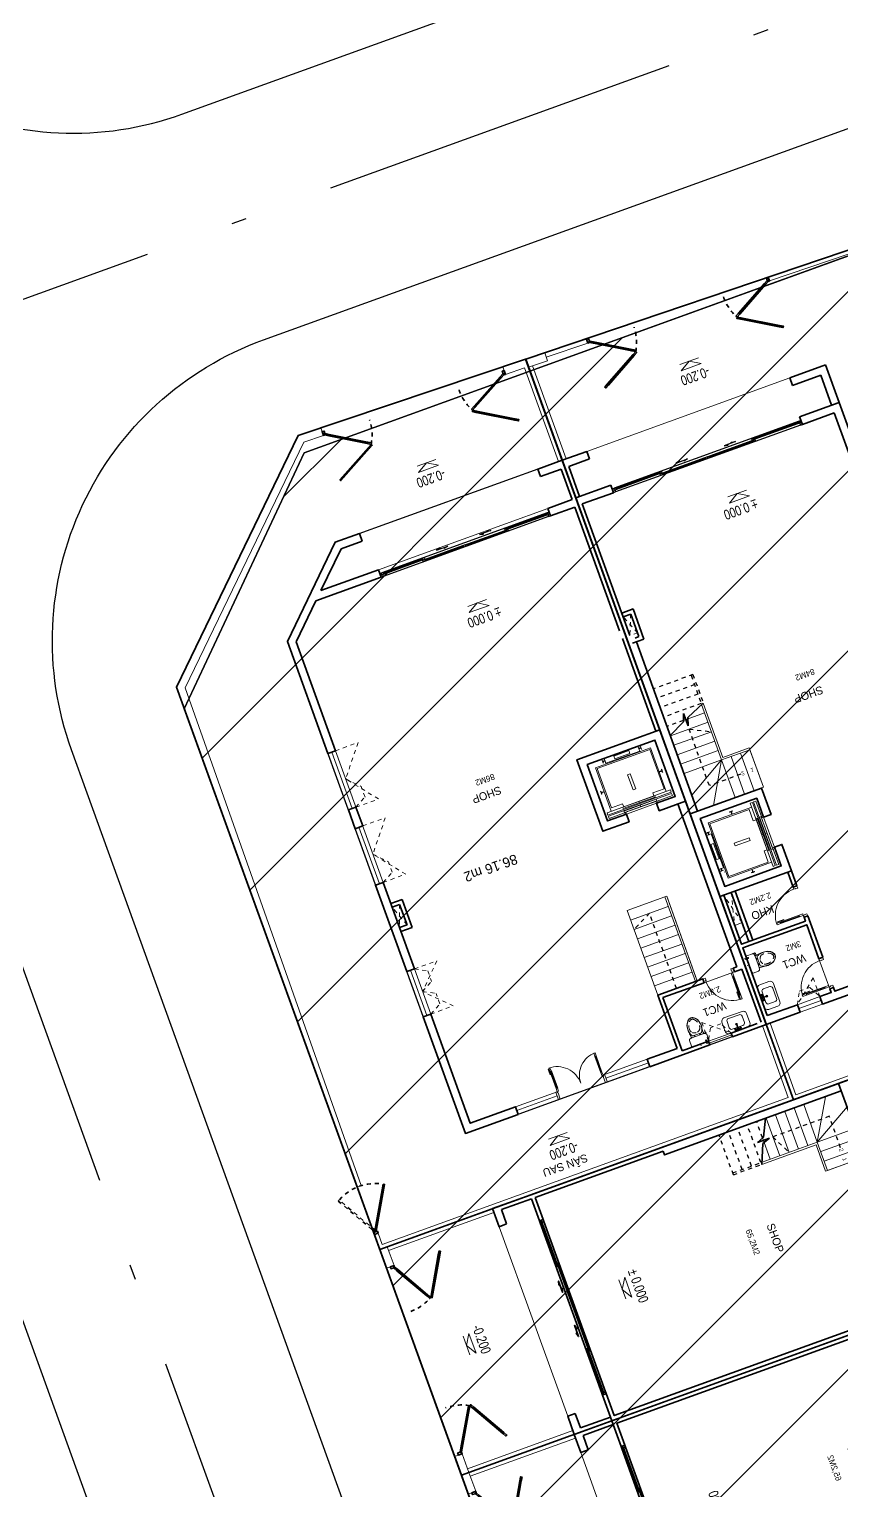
# Model space of a CAD drawing. Header units: metres. Extents: x 551291 to 569219, y 2064429 to 2066248.
# Drawn here: x 552794.66 to 552814.97, y 2065765.24 to 2065801.77 of the extents above; entities that cross this region are included whole.
import ezdxf

# ---------------------------------------------------------------- set-up
doc = ezdxf.new("R2010")
doc.units = ezdxf.units.M
for name, pattern in [('$AUDIT_BAD_LTYPE2', [0]), ('ACAD_ISO10W100', [18.5, 12, -3, 0.5, -3]), ('CENTER', [2, 1.25, -0.25, 0.25, -0.25]), ('DASHDOT2', [0.5, 0.25, -0.125, 0, -0.125]), ('HIDDEN', [0.375, 0.25, -0.125]), ('HIDDEN2', [0.1875, 0.125, -0.0625]), ('xref-thap C (mb tang 32-2)$0$HIDDEN', [0.375, 0.25, -0.125])]:
    doc.linetypes.add(name, pattern=pattern)
doc.layers.get('0').update_dxf_attribs({"linetype": 'CONTINUOUS'})
doc.layers.get('DEFPOINTS').update_dxf_attribs({"linetype": 'CONTINUOUS'})
for name, color, linetype, lineweight in [('-CONCRETE', 1, 'CONTINUOUS', 35), ('-DOOR', 137, 'CONTINUOUS', 9), ('-FURNITURE', 46, 'CONTINUOUS', 9), ('-HIDE', 3, 'HIDDEN', 13), ('-KH', 143, 'CONTINUOUS', 13), ('-LINE1', 7, 'CONTINUOUS', 18), ('-LINE2', 252, 'CONTINUOUS', 9), ('-TEXT', 7, 'CONTINUOUS', 15), ('-WALL', 4, 'CONTINUOUS', 35), ('EC-Thiet bi', 8, 'CONTINUOUS', 25)]:
    doc.layers.add(name, color=color, linetype=linetype, lineweight=lineweight)
for name, color, linetype in [('1-NETMANH', 8, 'CONTINUOUS'), ('APOLIC', 7, 'CONTINUOUS'), ('ChiaLo', 128, 'CENTER'), ('datOlienke', 42, 'CONTINUOUS'), ('LogDg', 7, 'CONTINUOUS'), ('LoLK', 6, 'CONTINUOUS'), ('TEXT25', 2, 'CONTINUOUS'), ('TimDg', 222, 'CONTINUOUS'), ('ViaHeS', 32, 'CONTINUOUS')]:
    doc.layers.add(name, color=color, linetype=linetype)
doc.styles.add('1', font='arial.ttf')
doc.styles.add('SVN_AVO_thuong', font='')
doc.styles.add('T1', font='', dxfattribs={"height": 200})
doc.styles.add('vnavanth', font='', dxfattribs={"width": 0.8})
doc.styles.get('SVN_AVO_thuong').set_extended_font_data('SVN-Avo')
doc.styles.get('T1').set_extended_font_data('VNgeometric Light')
doc.styles.get('vnavanth').set_extended_font_data('.VnAvantH')

# ---------------------------------------------------------------- blocks, each defined once
blk = doc.blocks.new('X-5M-DH-2-CORE$0$A$C75E80C28')
at = {"layer": '-LINE2', "linetype": 'Continuous', "ltscale": 2}
for p, q in [((-731, -149), (731, -149)), ((-731, -1305), (-731, -149)), ((-700, -179), (700, -179)), ((-700, -1225), (-700, -179)), ((-557, -112), (-560, -112)), ((-510, -22), (-510, -51)), ((-507, -22), (-510, -22)), ((-510, -109), (-510, -79)), ((-507, -22), (-507, -51)), ((-507, -109), (-507, -79)), ((-456, -57), (-501, -57)), ((-456, -60), (-501, -60)), ((-456, -70), (-501, -70)), ((-456, -73), (-501, -73)), ((-453, -63), (-453, -67)), ((-450, -63), (-450, -67)), ((450, -63), (450, -67)), ((453, -63), (453, -67)), ((456, -57), (501, -57)), ((456, -60), (501, -60)), ((456, -70), (501, -70)), ((456, -73), (501, -73)), ((457, -112), (460, -112)), ((507, -22), (510, -22)), ((507, -22), (507, -51)), ((507, -109), (507, -79)), ((510, -22), (510, -51)), ((510, -109), (510, -79)), ((700, -1225), (700, -179)), ((731, -1305), (731, -149)), ((840, -1305), (-840, -1305)), ((-840, -1365), (-840, -1305)), ((840, -1365), (-840, -1365)), ((840, -1395), (-840, -1395)), ((-840, -1395), (-840, -1455)), ((-840, -1455), (-435, -1455)), ((-700, -1225), (-400, -1225)), ((-435, -1450), (-435, -1460)), ((-435, -1450), (-400, -1450)), ((-435, -1460), (-425, -1460)), ((-433, -1452), (-433, -1458)), ((-433, -1452), (-402, -1452)), ((-433, -1458), (-425, -1458)), ((430, -1406), (-430, -1406)), ((-430, -1406), (-430, -1446)), ((430, -1446), (-430, -1446)), ((425, -1309), (-425, -1309)), ((-425, -1343), (-425, -1309)), ((425, -1343), (-425, -1343)), ((-425, -1458), (-425, -1460)), ((-402, -1452), (-402, -1498)), ((-400, -1305), (-400, -1225)), ((400, -1450), (-400, -1450)), ((-400, -1450), (-400, -1500)), ((0, -1309), (0, -1343)), ((0, -1406), (0, -1446)), ((700, -1225), (400, -1225)), ((400, -1305), (400, -1225)), ((400, -1450), (400, -1500)), ((435, -1450), (400, -1450)), ((402, -1452), (402, -1498)), ((433, -1452), (402, -1452)), ((425, -1343), (425, -1309)), ((433, -1458), (425, -1458)), ((425, -1458), (425, -1460)), ((435, -1460), (425, -1460)), ((430, -1406), (430, -1446)), ((433, -1452), (433, -1458)), ((435, -1450), (435, -1460)), ((840, -1455), (435, -1455)), ((840, -1365), (840, -1305)), ((840, -1395), (840, -1455)), ((-435, -1490), (-435, -1500)), ((-435, -1490), (-425, -1490)), ((-435, -1500), (-400, -1500)), ((-433, -1492), (-433, -1498)), ((-433, -1492), (-425, -1492)), ((-433, -1498), (-402, -1498)), ((-425, -1490), (-425, -1492)), ((435, -1500), (400, -1500)), ((433, -1498), (402, -1498)), ((425, -1490), (425, -1492)), ((435, -1490), (425, -1490)), ((433, -1492), (425, -1492)), ((433, -1492), (433, -1498)), ((435, -1490), (435, -1500))]:
    blk.add_line(p, q, dxfattribs=at)
for points in [[(-450, 0), (-450, -130), (450, -130), (450, 0)], [(-200, -29), (200, -29), (200, -101), (-200, -101)], [(-36, -584), (36, -584), (36, -984), (-36, -984)]]:
    blk.add_lwpolyline(points, close=True, dxfattribs=at)
for points in [[(-780, -789), (-751, -789, 0.414214), (-750, -788), (-750, -784), (-750, -780, 0.414214), (-751, -779), (-780, -779, -0.256978), (-784, -782), (-798, -782, -0.414214), (-801, -779), (-804, -749, 0.414214), (-807, -746), (-812, -746), (-812, -784), (-812, -821), (-807, -821, 0.414214), (-804, -818), (-801, -789, -0.414214), (-798, -786), (-784, -786, -0.256978), (-780, -789)], [(780, -789), (751, -789, -0.414214), (750, -788), (750, -784), (750, -780, -0.414214), (751, -779), (780, -779, 0.256978), (784, -782), (798, -782, 0.414214), (801, -779), (804, -749, -0.414214), (807, -746), (812, -746), (812, -784), (812, -821), (807, -821, -0.414214), (804, -818), (801, -789, 0.414214), (798, -786), (784, -786, 0.256978), (780, -789)]]:
    blk.add_lwpolyline(points, format="xyb", dxfattribs=at)
for centre, radius, start, end in [((-501, -51), 9.4, 180, 270), ((-501, -79), 9.4, 90, 180), ((-501, -51), 6.2, 180, 270), ((-501, -79), 6.2, 90, 180), ((-456, -63), 6.2, 0, 90), ((-456, -63), 3, 0, 90), ((-456, -67), 6.2, 270, 0), ((-456, -67), 3, 270, 0), ((456, -63), 6.2, 90, 180), ((456, -67), 6.2, 180, 270), ((456, -63), 3, 90, 180), ((456, -67), 3, 180, 270), ((501, -51), 6.2, 270, 0), ((501, -51), 9.4, 270, 0), ((501, -79), 9.4, 0, 90), ((501, -79), 6.2, 0, 90)]:
    blk.add_arc(centre, radius, start, end, dxfattribs=at)
blk = doc.blocks.new('A$C3F71457E')
at = {"layer": '-CONCRETE'}
blk.add_lwpolyline([(0, -100), (0, 400), (-1500, 400), (-1500, -1400), (0, -1400), (0, -900), (200, -900), (200, -1600), (-1700, -1600), (-1700, 600), (200, 600), (200, -100), (0, -100)], dxfattribs=at)
at = {"layer": '-LINE1'}
blk.add_line((0, -900), (0, -100), dxfattribs=at)
at = {"color": 2, "rotation": 90}
blk.add_blockref('X-5M-DH-2-CORE$0$A$C75E80C28', (-1500, -500), dxfattribs=at)
blk = doc.blocks.new('A$Cf949713d')
at = {"layer": '-LINE1'}
for p, q in [((1754, 3250), (4, 3250)), ((1004, 2250), (427, 3250)), ((1004, 3250), (1004, 2250)), ((1254, 2250), (1254, 3250)), ((1254, 3250), (1254, 2250)), ((1504, 2250), (1504, 3250)), ((1504, 3250), (1504, 2250)), ((1754, 2250), (1754, 3250)), ((1754, 3250), (1754, 2200)), ((1004, 2250), (4, 2827)), ((1004, 780), (1004, 2250)), ((1004, 2250), (1754, 2250)), ((1054, 2200), (1054, 759)), ((1054, 2200), (1754, 2200))]:
    blk.add_line(p, q, dxfattribs=at)
at = {"layer": '-LINE1', "lineweight": 18}
for p, q in [((4, 3250), (4, 1250)), ((1004, 2250), (4, 2250)), ((1004, 2000), (4, 2000)), ((1004, 1750), (4, 1750)), ((1004, 1500), (4, 1500)), ((1004, 1250), (4, 1250)), ((1004, 1000), (439, 1000))]:
    blk.add_line(p, q, dxfattribs=at)
at = {"layer": '-WALL'}
for p, q in [((426, 1032), (0, 1235)), ((505, 1160), (503, 839)), ((570, 962), (505, 1160)), ((503, 839), (426, 1032)), ((1054, 759), (570, 962))]:
    blk.add_line(p, q, dxfattribs=at)
at = {"layer": '1-NETMANH', "linetype": 'DASHDOT2'}
for p, q in [((4, 1233), (4, 0)), ((439, 1000), (4, 1000)), ((1004, 750), (4, 750)), ((1004, 0), (1004, 780)), ((1054, 0), (1054, 759)), ((1004, 500), (4, 500)), ((1004, 250), (4, 250)), ((1054, 0), (4, 0))]:
    blk.add_line(p, q, dxfattribs=at)
blk.add_lwpolyline([(1331, 2750), (496, 2750), (502, 1250), (502, 1250), (1004, 1500), (1004, 1500)], dxfattribs=at)
at = {"layer": '-TEXT', "color": 2, "style": 'vnavanth'}
for s, p in [('2', (1351, 2698)), ('1', (1600, 2698))]:
    blk.add_text(s, height=100, dxfattribs=at).set_placement(p)
blk = doc.blocks.new('*U1193')
at = {"color": 8, "ltscale": 100}
for p, q in [((50, 100), (4580, 100)), ((50, 0), (4580, 0))]:
    blk.add_line(p, q, dxfattribs=at)
at = {"ltscale": 100}
for p, q in [((105, 45), (1148, 45)), ((1148, 10), (105, 10)), ((1218, 90), (2245, 90)), ((2245, 55), (1218, 55)), ((3413, 90), (2385, 90)), ((2385, 55), (3413, 55)), ((4525, 45), (3483, 45)), ((3483, 10), (4525, 10))]:
    blk.add_line(p, q, dxfattribs=at)
for points in [[(50, 100), (0, 100), (0, 0), (50, 0), (50, 10), (35, 10), (35, 45), (50, 45)], [(4630, 0), (4580, 0), (4580, 10), (4595, 10), (4595, 45), (4580, 45), (4580, 100), (4630, 100)]]:
    blk.add_lwpolyline(points, close=True)
for points in [[(105, 32), (95, 32), (95, 22), (105, 22), (105, 10), (35, 10), (35, 45), (105, 45)], [(1148, 90), (1218, 90), (1218, 77), (1208, 77), (1208, 67), (1218, 67), (1218, 55), (1148, 55)], [(1218, 10), (1148, 10), (1148, 22), (1158, 22), (1158, 32), (1148, 32), (1148, 45), (1218, 45)], [(2245, 67), (2255, 67), (2255, 77), (2245, 77), (2245, 90), (2315, 90), (2315, 55), (2245, 55)], [(2385, 67), (2375, 67), (2375, 77), (2385, 77), (2385, 90), (2315, 90), (2315, 55), (2385, 55)], [(3483, 90), (3413, 90), (3413, 77), (3423, 77), (3423, 67), (3413, 67), (3413, 55), (3483, 55)], [(3413, 10), (3483, 10), (3483, 22), (3473, 22), (3473, 32), (3483, 32), (3483, 45), (3413, 45)], [(4525, 32), (4535, 32), (4535, 22), (4525, 22), (4525, 10), (4595, 10), (4595, 45), (4525, 45)]]:
    blk.add_lwpolyline(points, close=True, dxfattribs=at)
at = {"color": 8, "ltscale": 100}
for points in [[(1158, 32), (1158, 22), (95, 22), (95, 32)], [(1208, 67), (1208, 77), (2255, 77), (2255, 67)], [(3423, 67), (3423, 77), (2375, 77), (2375, 67)], [(3473, 32), (3473, 22), (4535, 22), (4535, 32)]]:
    blk.add_lwpolyline(points, close=True, dxfattribs=at)
for points in [[(1677, -65), (1677, -90), (1577, -65), (1877, -65), (1777, -40), (1777, -65)], [(2954, -65), (2954, -90), (3054, -65), (2754, -65), (2854, -40), (2854, -65)]]:
    blk.add_lwpolyline(points)
blk = doc.blocks.new('MAU M1SH')
at = {"layer": '-KH'}
for p, q in [((2271, 2164), (2768, 2164)), ((2265, -1975), (2762, -1975))]:
    blk.add_line(p, q, dxfattribs=at)
for points in [[(2783, 2323), (2256, 2323), (2520, 2164)], [(2777, -1816), (2250, -1816), (2514, -1975)]]:
    blk.add_lwpolyline(points, close=True, dxfattribs=at)
for points in [[(2520, 2164), (2520, 2323), (2783, 2323), (2520, 2164)], [(2514, -1975), (2514, -1816), (2777, -1816), (2514, -1975)]]:
    blk.add_solid(points, dxfattribs=at)
at = {"layer": '-LINE1', "lineweight": 18}
for p, q in [((-480, 800), (-480, -3200)), ((5520, 800), (5520, -3200)), ((-381, -3000), (-381, -200)), ((5420, -3000), (5420, -200)), ((20, -3100), (20, -3000))]:
    blk.add_line(p, q, dxfattribs=at)
at = {"layer": '-LINE1'}
blk.add_line((0, -200), (5040, -200), dxfattribs=at)
at = {"layer": '-LINE1', "lineweight": 18}
for points in [[(-480, -3200), (20, -3200), (20, -3000), (-480, -3000)], [(5020, -3200), (5520, -3200), (5520, -3000), (5020, -3000)]]:
    blk.add_lwpolyline(points, close=True, dxfattribs=at)
at = {"layer": '-WALL'}
for p, q in [((-380, 9000), (-480, 9000)), ((-480, 9000), (-480, 800)), ((-380, 900), (-380, 4300)), ((-480, 800), (-480, -200)), ((-381, 800), (205, 800)), ((-381, 0), (-381, 800)), ((205, 900), (-380, 900)), ((205, 800), (205, 900)), ((4835, 800), (4835, 900)), ((5520, 800), (5420, 800)), ((5420, 800), (5420, 0)), ((5520, -200), (5520, 800)), ((0, 0), (-381, 0)), ((0, 0), (0, -200)), ((5040, 0), (5420, 0)), ((0, -200), (-480, -200)), ((5040, -200), (5040, 0)), ((5040, -200), (5520, -200))]:
    blk.add_line(p, q, dxfattribs=at)
blk.add_lwpolyline([(-480, 16800), (5520, 16800), (5520, -3200), (-480, -3200)], close=True, dxfattribs=at)
for points in [[(4670, 14800), (5520, 14800), (5520, 800), (4835, 800), (4835, 900), (5419, 900), (5419, 14600), (4670, 14600), (4670, 14800)], [(-380, 4300), (-280, 4300), (-280, 9000)]]:
    blk.add_lwpolyline(points, dxfattribs=at)
at = {"ltscale": 100}
for p, q in [((995, -2360), (146, -1870)), ((164, -1839), (1013, -2329)), ((4876, -1839), (4027, -2329)), ((4044, -2360), (4893, -1870)), ((995, -2460), (146, -2950)), ((164, -2980), (1013, -2490)), ((4876, -2980), (4027, -2490)), ((4044, -2460), (4893, -2950))]:
    blk.add_line(p, q, dxfattribs=at)
for points in [[(158, -1850), (149, -1845), (144, -1854), (153, -1859), (146, -1870), (60, -1820), (77, -1789), (164, -1839)], [(4882, -1850), (4891, -1845), (4896, -1854), (4887, -1859), (4893, -1870), (4980, -1820), (4962, -1789), (4876, -1839)], [(1082, -2410), (995, -2360), (1001, -2349), (1010, -2354), (1015, -2345), (1006, -2340), (1013, -2329), (1099, -2379)], [(1082, -2410), (995, -2460), (1001, -2471), (1010, -2466), (1015, -2474), (1006, -2479), (1013, -2490), (1099, -2440)], [(3958, -2410), (4044, -2360), (4038, -2349), (4030, -2354), (4025, -2345), (4033, -2340), (4027, -2329), (3940, -2379)], [(3958, -2410), (4044, -2460), (4038, -2471), (4030, -2466), (4025, -2474), (4033, -2479), (4027, -2490), (3940, -2440)], [(70, -3035), (60, -3035), (60, -3000), (20, -3000), (20, -3100), (70, -3100)], [(158, -2969), (149, -2974), (144, -2966), (153, -2961), (146, -2950), (60, -3000), (77, -3030), (164, -2980)], [(4882, -2969), (4891, -2974), (4896, -2966), (4887, -2961), (4893, -2950), (4980, -3000), (4962, -3030), (4876, -2980)], [(4970, -3035), (4980, -3035), (4980, -3000), (5020, -3000), (5020, -3100), (4970, -3100)]]:
    blk.add_lwpolyline(points, close=True, dxfattribs=at)
at = {"color": 8, "ltscale": 100}
for points in [[(1015, -2345), (1010, -2354), (144, -1854), (149, -1845)], [(4025, -2345), (4030, -2354), (4896, -1854), (4891, -1845)], [(1015, -2474), (1010, -2466), (144, -2966), (149, -2974)], [(4025, -2474), (4030, -2466), (4896, -2966), (4891, -2974)]]:
    blk.add_lwpolyline(points, close=True, dxfattribs=at)
at = {"color": 8, "linetype": 'HIDDEN', "ltscale": 10}
for centre, start, end in [((60, -3000), 0, 30), ((4980, -3000), 150, 180)]:
    blk.add_arc(centre, 1180, start, end, dxfattribs=at)
blk.add_arc((562, -2710), 580, 210, 213.4596)
at = {"layer": '-WALL', "xscale": -1, "rotation": 180}
blk.add_blockref('A$C3F71457E', (1220, 9600), dxfattribs=at)
at = {"layer": '-WALL', "color": 1}
blk.add_blockref('A$Cf949713d', (-284, 5750), dxfattribs=at)
blk.add_blockref('*U1193', (205, 800))
at = {"layer": '-TEXT', "style": '1', "width": 0.75}
for s, p in [('%%P 0.000', (2136, 2446)), ('-0.200', (2124, -1693))]:
    blk.add_text(s, height=250, dxfattribs=at).set_placement(p)
at = {"layer": 'TEXT25'}
for s, height, style, p in [('SHOP', 200, 'SVN_AVO_thuong', (2235, 6098)), ('65,2M2', 150, 'T1', (2182, 5560))]:
    blk.add_text(s, height=height, rotation=360, dxfattribs=dict(at, style=style)).set_placement(p)
blk = doc.blocks.new('*U1202')
at = {"linetype": '$AUDIT_BAD_LTYPE2'}
for p, q in [((70, 100), (70, 600)), ((90, 600), (90, 100))]:
    blk.add_line(p, q, dxfattribs=at)
for points in [[(50, 600), (90, 600), (90, 700), (50, 700), (50, 600)], [(50, 603), (50, 100)], [(50, 100), (90, 100), (90, 0), (50, 0), (50, 100)]]:
    blk.add_lwpolyline(points)
for points in [[(118, 495), (118, 664), (90, 664), (90, 636), (113, 636), (113, 495)], [(0, 0), (50, 0), (50, -40), (60, -40), (60, -100), (0, -100)], [(800, 0), (750, 0), (750, -40), (740, -40), (740, -100), (800, -100)]]:
    blk.add_lwpolyline(points, close=True)
at = {"linetype": '$AUDIT_BAD_LTYPE2', "ltscale": 0.3}
blk.add_arc((50, 0), 700, 0, 90, dxfattribs=at)
blk = doc.blocks.new('A$C18091ED7')
for p, q in [((-83, -267), (-83, -300)), ((-83, -278), (-83, -288)), ((-61, -290), (-83, -290)), ((-63, -265), (-81, -265)), ((-61, -267), (-61, -300)), ((0, -42), (0, 0)), ((61, -267), (61, -300)), ((61, -290), (83, -290)), ((63, -265), (81, -265)), ((83, -267), (83, -300)), ((83, -278), (83, -288)), ((146, -27), (179, -27)), ((146, -27), (146, -30)), ((146, -30), (166, -30)), ((153, -37), (146, -30)), ((152, 0), (152, -27)), ((152, 0), (179, 0)), ((153, -37), (166, -37)), ((153, -40), (153, -37)), ((153, -40), (178, -40)), ((153, -40), (178, -40)), ((153, -40), (153, -42)), ((165, -262), (165, -290)), ((185, -30), (166, -30)), ((178, -37), (166, -37)), ((168, -260), (228, -260)), ((168, -292), (207, -292)), ((185, -30), (178, -37)), ((178, -37), (178, -40)), ((178, -40), (178, -42)), ((179, 0), (179, -27)), ((179, -27), (185, -27)), ((185, -27), (185, -30)), ((231, -274), (231, -262))]:
    blk.add_line(p, q)
for points in [[(230, -219, -0.137407), (225, -235), (222, -241, -0.236081), (198, -255, -0.051961), (-198, -255, -0.236081), (-222, -241), (-225, -235, -0.137407), (-230, -219), (-230, -72, -0.198912), (-226, -63), (-209, -46, -0.198912), (-200, -42), (0, -42), (200, -42, -0.198912), (209, -46), (226, -63, -0.198912), (230, -72)], [(144, -619, -0.212405), (26, -734, -0.027685), (-1, -739, -0.022279), (-26, -734, -0.212405), (-144, -619, -0.142796), (-167, -428, -0.093005), (-128, -309, -0.256439), (-111, -300), (0, -300), (111, -300, -0.256439), (128, -309, -0.093005), (167, -428, -0.142796)]]:
    blk.add_lwpolyline(points, format="xyb", close=True)
at = {"linetype": 'xref-thap C (mb tang 32-2)$0$HIDDEN', "ltscale": 100}
blk.add_lwpolyline([(61, -669, -0.199031), (0, -699, -0.199031), (-61, -669, -0.218924), (-132, -478, -0.153791), (-112, -404, -0.236701), (0, -348, -0.236701), (112, -404, -0.153791), (132, -478, -0.218924)], format="xyb", close=True, dxfattribs=at)
blk.add_circle((166, -78), 13.9)
for centre, radius, start, end in [((-81, -267), 1.98, 90, 180), ((-63, -267), 1.98, 0, 90), ((63, -267), 1.98, 90, 180), ((81, -267), 1.98, 0, 90), ((168, -262), 2.47, 90, 180), ((168, -290), 2.47, 180, 270), ((207, -277), 15.5, 270, 306.4659), ((168, -225), 80.1, 306.4659, 320.3123), ((228, -274), 2.47, 320.3123, 0)]:
    blk.add_arc(centre, radius, start, end)
for points in [[(-156, -259), (-157, -267), (-164, -328), (-169, -385), (-184, -528), (-136, -679), (-50, -735), (-20, -741), (0, -744)], [(156, -259), (157, -267), (164, -328), (169, -385), (184, -528), (136, -679), (50, -735), (20, -741), (0, -744)]]:
    blk.add_open_spline(points, degree=3, knots=[130.613938, 130.613938, 130.613938, 130.613938, 152.852109, 311.129351, 417.703951, 561.383393, 697.692632, 710.812262, 710.812262, 710.812262, 710.812262])
blk = doc.blocks.new('lavabo4')
for p, q in [((241, 0), (-241, 0)), ((-327, -86), (-327, -330)), ((-200, -138), (-200, -305)), ((141, -80), (-141, -80)), ((-141, -363), (141, -363)), ((-74, -39), (-79, -39)), ((-74, -44), (-79, -44)), ((-67, -33), (-67, -28)), ((-67, -50), (-67, -55)), ((-63, -33), (-63, -28)), ((-63, -50), (-63, -55)), ((-57, -39), (-52, -39)), ((-57, -44), (-52, -44)), ((-9, -57), (-9, -123)), ((9, -123), (9, -57)), ((57, -39), (52, -39)), ((57, -44), (52, -44)), ((63, -33), (63, -28)), ((63, -50), (63, -55)), ((68, -33), (68, -28)), ((68, -50), (68, -55)), ((74, -39), (79, -39)), ((74, -44), (79, -44)), ((200, -305), (200, -138)), ((327, -330), (327, -86)), ((-241, -416), (241, -416))]:
    blk.add_line(p, q)
for centre, radius in [((-65, -42), 24.8), ((-83, -42), 5.03), ((-65, -42), 9), ((-65, -24), 5.03), ((-65, -60), 5.03), ((-47, -42), 5.03), ((0, -159), 22.8), ((0, -159), 14.1), ((0, -42), 9), ((65, -42), 24.8), ((47, -42), 5.03), ((65, -42), 9), ((65, -24), 5.03), ((65, -60), 5.03), ((83, -42), 5.03)]:
    blk.add_circle(centre, radius)
for centre, radius, start, end in [((-241, -86), 86.1, 90, 180), ((-241, -330), 86.1, 180, 270), ((-141, -138), 58.8, 90, 180), ((-141, -305), 58.8, 180, 270), ((-65, -42), 18, 105.2407, 164.2093), ((-65, -42), 18, 196.2342, 253.9047), ((-65, -42), 18, 16.4413, 74.0789), ((-65, -42), 18, 286.12, 344.0884), ((0, -42), 27, 289.6514, 250.3603), ((0, -42), 18, 300.3431, 239.7554), ((0, -123), 9, 180, 0), ((65, -42), 18, 106.12, 164.0884), ((65, -42), 18, 196.4413, 254.0789), ((65, -42), 18, 16.2342, 73.9047), ((65, -42), 18, 285.2407, 344.2093), ((141, -138), 58.8, 0, 90), ((141, -305), 58.8, 270, 0), ((241, -86), 86.1, 0, 90), ((241, -330), 86.1, 270, 0)]:
    blk.add_arc(centre, radius, start, end)
blk = doc.blocks.new('*U1197')
at = {"color": 8, "ltscale": 100}
for p, q in [((50, 100), (4969, 100)), ((50, 0), (4969, 0))]:
    blk.add_line(p, q, dxfattribs=at)
at = {"ltscale": 100}
for p, q in [((105, 45), (1245, 45)), ((1245, 10), (105, 10)), ((1315, 90), (2440, 90)), ((2440, 55), (1315, 55)), ((3704, 90), (2580, 90)), ((2580, 55), (3704, 55)), ((4914, 45), (3774, 45)), ((3774, 10), (4914, 10))]:
    blk.add_line(p, q, dxfattribs=at)
for points in [[(50, 100), (0, 100), (0, 0), (50, 0), (50, 10), (35, 10), (35, 45), (50, 45)], [(5019, 0), (4969, 0), (4969, 10), (4984, 10), (4984, 45), (4969, 45), (4969, 100), (5019, 100)]]:
    blk.add_lwpolyline(points, close=True)
for points in [[(105, 32), (95, 32), (95, 22), (105, 22), (105, 10), (35, 10), (35, 45), (105, 45)], [(1245, 90), (1315, 90), (1315, 77), (1305, 77), (1305, 67), (1315, 67), (1315, 55), (1245, 55)], [(1315, 10), (1245, 10), (1245, 22), (1255, 22), (1255, 32), (1245, 32), (1245, 45), (1315, 45)], [(2440, 67), (2450, 67), (2450, 77), (2440, 77), (2440, 90), (2510, 90), (2510, 55), (2440, 55)], [(2580, 67), (2570, 67), (2570, 77), (2580, 77), (2580, 90), (2510, 90), (2510, 55), (2580, 55)], [(3774, 90), (3704, 90), (3704, 77), (3714, 77), (3714, 67), (3704, 67), (3704, 55), (3774, 55)], [(3704, 10), (3774, 10), (3774, 22), (3764, 22), (3764, 32), (3774, 32), (3774, 45), (3704, 45)], [(4914, 32), (4924, 32), (4924, 22), (4914, 22), (4914, 10), (4984, 10), (4984, 45), (4914, 45)]]:
    blk.add_lwpolyline(points, close=True, dxfattribs=at)
at = {"color": 8, "ltscale": 100}
for points in [[(1255, 32), (1255, 22), (95, 22), (95, 32)], [(1305, 67), (1305, 77), (2450, 77), (2450, 67)], [(3714, 67), (3714, 77), (2570, 77), (2570, 67)], [(3764, 32), (3764, 22), (4924, 22), (4924, 32)]]:
    blk.add_lwpolyline(points, close=True, dxfattribs=at)
for points in [[(1822, -65), (1822, -90), (1722, -65), (2022, -65), (1922, -40), (1922, -65)], [(3197, -65), (3197, -90), (3297, -65), (2997, -65), (3097, -40), (3097, -65)]]:
    blk.add_lwpolyline(points)
blk = doc.blocks.new('*U1195')
for points in [[(22, 564), (22, 734), (50, 734), (50, 706), (27, 706), (27, 564)], [(0, 0), (50, 0), (50, -40), (60, -40), (60, -246), (0, -246)], [(1599, 0), (1549, 0), (1549, -40), (1539, -40), (1539, -246), (1599, -246)]]:
    blk.add_lwpolyline(points, close=True)
for points in [[(50, 670), (90, 670), (90, 770), (50, 770), (50, 670)], [(50, 673), (50, 100)], [(1549, 629), (1509, 629), (1509, 729), (1549, 729), (1549, 629)], [(1549, 632), (1549, 100)], [(50, 100), (90, 100), (90, 0), (50, 0), (50, 100)], [(1549, 100), (1509, 100), (1509, 0), (1549, 0), (1549, 100)]]:
    blk.add_lwpolyline(points)
at = {"ltscale": 0.3}
for points in [[(820, 0, 0.414214), (50, 770, 0.414214)], [(820, 0, -0.414214), (1549, 729, -0.414214)]]:
    blk.add_lwpolyline(points, format="xyb", dxfattribs=at)
at = {"layer": 'APOLIC', "linetype": '$AUDIT_BAD_LTYPE2'}
for p, q in [((70, 100), (70, 670)), ((90, 670), (90, 100)), ((1509, 629), (1509, 100)), ((1529, 100), (1529, 629))]:
    blk.add_line(p, q, dxfattribs=at)
blk = doc.blocks.new('D12')
at = {"layer": '-DOOR'}
for p, q in [((0, 200), (1200, 200)), ((0, 100), (1200, 100)), ((0, 0), (1200, 0))]:
    blk.add_line(p, q, dxfattribs=at)
at = {"layer": '-LINE2', "linetype": 'HIDDEN2', "ltscale": 10}
for p, q in [((0, 200), (0, 800)), ((0, 800), (600, 200)), ((1200, 800), (600, 200)), ((1200, 200), (1200, 800)), ((0, 200), (160, 500)), ((160, 500), (439, 500)), ((600, 200), (439, 500)), ((600, 200), (761, 500)), ((1040, 500), (761, 500)), ((1200, 200), (1040, 500))]:
    blk.add_line(p, q, dxfattribs=at)
blk = doc.blocks.new('MAU M3SH')
at = {"layer": '-DOOR'}
for p, q in [((4550, 14700), (5150, 14700)), ((-951, 12500), (-951, 11300)), ((-851, 12500), (-851, 11300)), ((-751, 12500), (-751, 11300)), ((-850, 8700), (-851, 7200)), ((-851, 6700), (-851, 5200))]:
    blk.add_line(p, q, dxfattribs=at)
for points in [[(1045, 14600), (-50, 14600), (-50, 14800), (3450, 14800), (3450, 14600), (2272, 14600)], [(972, 14700), (-50, 14700)], [(3450, 14700), (2272, 14700)], [(-951, 9400), (-951, 9400), (-751, 9400), (-751, 9200)], [(-751, 8700), (-751, 5200), (-951, 5200), (-951, 8700)]]:
    blk.add_lwpolyline(points, dxfattribs=at)
blk.add_lwpolyline([(5150, 14600), (4550, 14600), (4550, 14800), (5150, 14800)], close=True, dxfattribs=at)
at = {"layer": '-HIDE'}
for p, q in [((5749, 11400), (5950, 12200)), ((5749, 12200), (5949, 11400))]:
    blk.add_line(p, q, dxfattribs=at)
at = {"layer": '-HIDE', "ltscale": 10}
for p, q in [((5749, 4500), (5950, 3999)), ((5750, 3999), (5950, 4500))]:
    blk.add_line(p, q, dxfattribs=at)
at = {"layer": '-KH'}
for p, q in [((2302, 15650), (2799, 15650)), ((1970, 2073), (2467, 2073)), ((1978, -1450), (2475, -1450))]:
    blk.add_line(p, q, dxfattribs=at)
for points in [[(2814, 15809), (2287, 15809), (2550, 15650)], [(2482, 2232), (1955, 2232), (2219, 2073)], [(2490, -1291), (1963, -1291), (2227, -1450)]]:
    blk.add_lwpolyline(points, close=True, dxfattribs=at)
for points in [[(2550, 15650), (2550, 15809), (2814, 15809), (2550, 15650)], [(2219, 2073), (2219, 2232), (1982, 2232), (2219, 2073)], [(2227, -1450), (2227, -1291), (2490, -1291), (2227, -1450)]]:
    blk.add_solid(points, dxfattribs=at)
at = {"layer": '-LINE1'}
for p, q in [((-2951, -2700), (-2950, 16800)), ((-2950, 16800), (-2850, 16800)), ((-2850, 16800), (-2851, -2502)), ((4250, 14500), (4250, 13700)), ((5749, 12200), (5949, 12200)), ((5850, 4500), (5749, 4500)), ((6050, 800), (5950, 800)), ((6050, -2873), (6050, 800)), ((0, -200), (5400, -200)), ((5949, -200), (5945, -2670)), ((-2947, -2500), (-2451, -2509)), ((-2451, -2509), (-2455, -2709)), ((-351, -2750), (-2951, -2700)), ((-2951, -2700), (-351, -2750)), ((-2950, -2700), (6050, -2873)), ((-2453, -2608), (-349, -2650)), ((-349, -2650), (-351, -2750)), ((4451, -2736), (4449, -2836)), ((4449, -2836), (6050, -2873)), ((4449, -2836), (6050, -2873)), ((5550, -2761), (4451, -2736)), ((5550, -2661), (6050, -2673)), ((5550, -2873), (5550, -2661))]:
    blk.add_line(p, q, dxfattribs=at)
for points in [[(-2950, 14800), (-2950, 16800), (6050, 16800), (6048, 14800)], [(-2850, 14800), (-2850, 16700), (5949, 16700), (5948, 14800)], [(-2850, 14800), (-2850, 16700), (5949, 16700), (5948, 14800)], [(-2851, -2500), (-2851, -2500)]]:
    blk.add_lwpolyline(points, dxfattribs=at)
at = {"layer": '-LINE2', "linetype": 'HIDDEN2', "ltscale": 10}
for p, q in [((4550, 14600), (4550, 14100)), ((4550, 14100), (5150, 14600)), ((-751, 8700), (-151, 8700)), ((-151, 8700), (-751, 7950)), ((-751, 8700), (-451, 8540)), ((-451, 8540), (-451, 8261)), ((-751, 7950), (-451, 8261)), ((-151, 7200), (-751, 7950)), ((-751, 7200), (-151, 7200)), ((-751, 6700), (-151, 6700)), ((-151, 6700), (-751, 5950)), ((-751, 6700), (-451, 6540)), ((-751, 5950), (-451, 6261)), ((-451, 6540), (-451, 6261)), ((-151, 5200), (-751, 5950)), ((-751, 5200), (-151, 5200))]:
    blk.add_line(p, q, dxfattribs=at)
blk.add_lwpolyline([(5150, 14600), (4989, 14300), (4710, 14300), (4550, 14600)], dxfattribs=at)
at = {"layer": '-WALL'}
for p, q in [((-50, 14800), (-50, 14600)), ((-50, 14600), (-751, 14600)), ((-751, 14600), (-751, 12500)), ((-751, 12500), (-950, 12500)), ((5649, 11400), (5649, 12700)), ((5749, 11400), (5749, 12700)), ((4150, 11400), (4250, 11400)), ((-950, 9400), (-950, 11300)), ((-751, 11300), (-950, 11300)), ((-751, 11300), (-751, 9400)), ((-750, 9400), (-951, 9400)), ((-951, 8700), (-951, 9400)), ((-751, 8700), (-751, 9400)), ((5849, 9200), (5850, 4700)), ((5949, 9200), (6050, 9200)), ((6050, 800), (6050, 9200)), ((-951, 8700), (-751, 8700)), ((-951, 5200), (-751, 5200)), ((-950, 4700), (-950, 5200)), ((-751, 5200), (-750, 1000)), ((-750, 4700), (-951, 4700)), ((-950, 800), (-950, 4700)), ((5650, 4699), (5649, 3900)), ((5650, 4699), (5950, 4699)), ((5750, 4599), (5749, 4000)), ((5750, 4599), (5850, 4599)), ((5950, 4500), (5950, 1000)), ((5649, 3900), (5949, 3900)), ((5749, 4000), (5949, 4000)), ((100, 800), (-950, 800)), ((-950, 800), (-950, -200)), ((-950, 800), (-750, 800)), ((-750, 1000), (100, 1000)), ((-750, 800), (-750, 0)), ((100, 800), (100, 1000)), ((5119, 800), (5119, 1000)), ((5950, 1000), (5119, 1000)), ((5119, 1000), (5119, 800)), ((5119, 800), (6050, 800)), ((5949, 0), (5949, 800)), ((5949, 800), (6050, 800)), ((6050, 800), (6050, -200)), ((-750, 0), (0, 0)), ((0, 0), (0, -200)), ((5400, 0), (5949, 0)), ((5400, 0), (5400, -200)), ((-950, -200), (0, -200)), ((5400, -200), (6050, -200))]:
    blk.add_line(p, q, dxfattribs=at)
at = {"layer": '-WALL', "color": 250}
for p, q in [((-751, 7200), (-951, 7200)), ((-751, 6700), (-951, 6700))]:
    blk.add_line(p, q, dxfattribs=at)
at = {"layer": '-WALL', "color": 2}
blk.add_line((6050, -2873), (6050, -2619), dxfattribs=at)
at = {"layer": '-WALL'}
for points in [[(-2950, 16800), (6050, 16800), (6050, -2887), (-2950, -2700)], [(4150, 11801), (4250, 11801), (4250, 11400), (4150, 11400)], [(-951, 7200), (-751, 7200), (-751, 6700), (-951, 6700)]]:
    blk.add_lwpolyline(points, close=True, dxfattribs=at)
for points in [[(-950, 12500), (-950, 14800), (-50, 14800)], [(4550, 14600), (4250, 14600), (4250, 14500), (4150, 14500), (4150, 14600), (3450, 14600), (3450, 14800), (4550, 14800), (4550, 14600)], [(5949, 14600), (5949, 12800), (4250, 12800), (4250, 13700), (4150, 13700), (4150, 12600), (4250, 12600), (4250, 12700), (5949, 12700), (5949, 11400), (6050, 11400), (6050, 14800), (5150, 14800), (5150, 14600)], [(5949, 14600), (5150, 14600)]]:
    blk.add_lwpolyline(points, dxfattribs=at)
at = {"ltscale": 100}
for p, q in [((638, -2027), (-202, -1522)), ((-184, -1492), (656, -1997)), ((4327, -1573), (3470, -2048)), ((3487, -2078), (4344, -1604)), ((636, -2127), (-221, -2602)), ((-204, -2633), (653, -2158)), ((3485, -2178), (4325, -2683)), ((4307, -2713), (3467, -2208))]:
    blk.add_line(p, q, dxfattribs=at)
for points in [[(-190, -1503), (-199, -1498), (-204, -1506), (-196, -1512), (-202, -1522), (-288, -1471), (-270, -1441), (-184, -1492)], [(4333, -1584), (4342, -1579), (4347, -1588), (4338, -1593), (4344, -1604), (4432, -1555), (4415, -1524), (4327, -1573)], [(724, -2079), (636, -2127), (642, -2138), (651, -2133), (656, -2142), (647, -2147), (653, -2158), (741, -2110)], [(724, -2079), (638, -2027), (644, -2017), (653, -2022), (658, -2013), (649, -2008), (656, -1997), (742, -2049)], [(3399, -2127), (3485, -2178), (3479, -2189), (3470, -2184), (3465, -2192), (3473, -2198), (3467, -2208), (3381, -2157)], [(3399, -2127), (3487, -2078), (3481, -2067), (3472, -2072), (3467, -2063), (3476, -2059), (3470, -2048), (3382, -2096)], [(-299, -2686), (-309, -2686), (-309, -2651), (-349, -2650), (-350, -2750), (-300, -2751)], [(-210, -2622), (-219, -2627), (-224, -2618), (-215, -2613), (-221, -2602), (-309, -2651), (-292, -2681), (-204, -2633)], [(4313, -2703), (4322, -2708), (4327, -2699), (4318, -2694), (4325, -2683), (4411, -2735), (4393, -2765), (4307, -2713)], [(4400, -2770), (4410, -2770), (4411, -2735), (4451, -2736), (4449, -2836), (4399, -2835)]]:
    blk.add_lwpolyline(points, close=True, dxfattribs=at)
at = {"color": 8, "ltscale": 100}
for points in [[(658, -2013), (653, -2022), (-204, -1506), (-199, -1498)], [(3467, -2063), (3472, -2072), (4347, -1588), (4342, -1579)], [(656, -2142), (651, -2133), (-224, -2618), (-219, -2627)], [(3465, -2192), (3470, -2184), (4327, -2699), (4322, -2708)]]:
    blk.add_lwpolyline(points, close=True, dxfattribs=at)
at = {"color": 8, "linetype": 'HIDDEN', "ltscale": 10}
for centre, start, end in [((-309, -2651), 358.9768, 28.9768), ((4411, -2735), 148.9768, 178.9768)]:
    blk.add_arc(centre, 1180, start, end, dxfattribs=at)
blk.add_arc((199, -2370), 580, 208.9768, 212.4364)
at = {"layer": '-DOOR', "xscale": 0.8130081300813009, "yscale": 0.8130081300813009, "zscale": 0.8130081300813009, "rotation": 180}
blk.add_blockref('*U1195', (2272, 14600), dxfattribs=at)
at = {"layer": '-DOOR', "rotation": 270.0000000100493}
for p in [(4250, 14500), (4250, 12600)]:
    blk.add_blockref('*U1202', p, dxfattribs=at)
at = {"layer": '-FURNITURE', "xscale": -1, "rotation": 270}
blk.add_blockref('lavabo4', (5950, 14138), dxfattribs=at)
at = {"layer": '-FURNITURE', "rotation": 270}
blk.add_blockref('A$C18091ED7', (5992, 13247), dxfattribs=at)
at = {"layer": '-WALL', "rotation": 180}
blk.add_blockref('A$C3F71457E', (4350, 9800), dxfattribs=at)
at = {"layer": '-WALL', "color": 1, "xscale": -1}
blk.add_blockref('A$Cf949713d', (5853, 5950), dxfattribs=at)
at = {"xscale": -1, "rotation": 270}
blk.add_blockref('D12', (-951, 11300), dxfattribs=at)
at = {"layer": 'EC-Thiet bi'}
blk.add_blockref('*U1197', (100, 900), dxfattribs=at)
at = {"layer": '-TEXT', "style": '1', "width": 0.75}
for s, p in [('-0.200', (2160, 15932)), ('%%P 0.000', (1835, 2355)), ('-0.200', (1837, -1168))]:
    blk.add_text(s, height=250, dxfattribs=at).set_placement(p)
at = {"layer": 'TEXT25'}
for s, height, rotation, style, p in [('SÂN SAU', 200, 360, 'SVN_AVO_thuong', (2039, 16310)), ('WC1', 200, 0, 'SVN_AVO_thuong', (4558, 13454)), ('3M2', 150, 360, 'T1', (4549, 13112)), ('KHO', 200, 0, 'SVN_AVO_thuong', (4893, 12034)), ('2.2M2', 150, 360, 'T1', (4839, 11718)), ('SHOP', 200, 360, 'SVN_AVO_thuong', (1873, 7302)), ('84M2', 150, 360, 'T1', (1916, 6831))]:
    blk.add_text(s, height=height, rotation=rotation, dxfattribs=dict(at, style=style)).set_placement(p)
blk = doc.blocks.new('*U1201')
at = {"color": 8, "ltscale": 100}
for p, q in [((50, 100), (4450, 100)), ((50, 0), (4450, 0))]:
    blk.add_line(p, q, dxfattribs=at)
at = {"ltscale": 100}
for p, q in [((105, 45), (1115, 45)), ((1115, 10), (105, 10)), ((1185, 90), (2180, 90)), ((2180, 55), (1185, 55)), ((3315, 90), (2320, 90)), ((2320, 55), (3315, 55)), ((4395, 45), (3385, 45)), ((3385, 10), (4395, 10))]:
    blk.add_line(p, q, dxfattribs=at)
for points in [[(50, 100), (0, 100), (0, 0), (50, 0), (50, 10), (35, 10), (35, 45), (50, 45)], [(4500, 0), (4450, 0), (4450, 10), (4465, 10), (4465, 45), (4450, 45), (4450, 100), (4500, 100)]]:
    blk.add_lwpolyline(points, close=True)
for points in [[(105, 32), (95, 32), (95, 22), (105, 22), (105, 10), (35, 10), (35, 45), (105, 45)], [(1115, 90), (1185, 90), (1185, 77), (1175, 77), (1175, 67), (1185, 67), (1185, 55), (1115, 55)], [(1185, 10), (1115, 10), (1115, 22), (1125, 22), (1125, 32), (1115, 32), (1115, 45), (1185, 45)], [(2180, 67), (2190, 67), (2190, 77), (2180, 77), (2180, 90), (2250, 90), (2250, 55), (2180, 55)], [(2320, 67), (2310, 67), (2310, 77), (2320, 77), (2320, 90), (2250, 90), (2250, 55), (2320, 55)], [(3385, 90), (3315, 90), (3315, 77), (3325, 77), (3325, 67), (3315, 67), (3315, 55), (3385, 55)], [(3315, 10), (3385, 10), (3385, 22), (3375, 22), (3375, 32), (3385, 32), (3385, 45), (3315, 45)], [(4395, 32), (4405, 32), (4405, 22), (4395, 22), (4395, 10), (4465, 10), (4465, 45), (4395, 45)]]:
    blk.add_lwpolyline(points, close=True, dxfattribs=at)
at = {"color": 8, "ltscale": 100}
for points in [[(1125, 32), (1125, 22), (95, 22), (95, 32)], [(1175, 67), (1175, 77), (2190, 77), (2190, 67)], [(3325, 67), (3325, 77), (2310, 77), (2310, 67)], [(3375, 32), (3375, 22), (4405, 22), (4405, 32)]]:
    blk.add_lwpolyline(points, close=True, dxfattribs=at)
for points in [[(1628, -65), (1628, -90), (1528, -65), (1828, -65), (1728, -40), (1728, -65)], [(2872, -65), (2872, -90), (2972, -65), (2672, -65), (2772, -40), (2772, -65)]]:
    blk.add_lwpolyline(points)
blk = doc.blocks.new('*U1199')
for points in [[(1108, 635), (1091, 665), (61, 70), (79, 40)], [(0, 100), (50, 100), (50, 0), (0, 0)]]:
    blk.add_lwpolyline(points, close=True)
at = {"color": 8, "linetype": 'HIDDEN', "ltscale": 5}
blk.add_lwpolyline([(1108, -535), (1091, -565), (61, 29), (79, 60)], close=True, dxfattribs=at)
for centre in [(56, 67), (74, 37)]:
    blk.add_circle(centre, 6)
blk.add_circle((56, 32), 6, dxfattribs=at)
blk.add_arc((61, 50), 1200, 331.3511, 28.6489, dxfattribs=at)
blk = doc.blocks.new('MAU M2SH')
at = {"layer": '-DOOR'}
for p, q in [((249, 14750), (849, 14750)), ((849, 14700), (249, 14700)), ((5948, 14800), (2448, 14800)), ((2448, 14800), (2448, 14600)), ((2448, 14700), (3575, 14700)), ((4875, 14700), (5948, 14700)), ((5948, 14600), (5948, 14800)), ((2448, 14600), (3649, 14600)), ((4835, 14600), (5948, 14600)), ((7150, 11700), (7150, 10500)), ((7250, 11700), (7250, 10500)), ((7350, 11700), (7350, 10500)), ((7250, 8200), (7250, 6700)), ((7150, 6200), (7150, 6700)), ((7350, 6200), (7350, 6700)), ((7250, 6200), (7250, 4700)), ((100, 911), (4600, 911))]:
    blk.add_line(p, q, dxfattribs=at)
for points in [[(849, 14700), (249, 14700), (249, 14800), (849, 14800)], [(7350, 4700), (7350, 8200), (7150, 8200), (7150, 4700)]]:
    blk.add_lwpolyline(points, close=True, dxfattribs=at)
blk.add_lwpolyline([(4600, 1011), (100, 1011), (100, 811), (4600, 811)], dxfattribs=at)
at = {"layer": '-HIDE', "ltscale": 10}
for p, q in [((6950, 9403), (7150, 8860)), ((6950, 8860), (7150, 9403))]:
    blk.add_line(p, q, dxfattribs=at)
at = {"layer": '-KH'}
for p, q in [((4949, 15641), (5446, 15641)), ((2814, 2432), (2317, 2432)), ((2814, 2432), (2317, 2432)), ((2814, -1293), (2317, -1293))]:
    blk.add_line(p, q, dxfattribs=at)
for points in [[(5461, 15800), (4934, 15800), (5197, 15641)], [(2302, 2591), (2829, 2591), (2565, 2432)], [(2302, 2591), (2829, 2591), (2565, 2432)], [(2302, -1134), (2829, -1134), (2565, -1293)]]:
    blk.add_lwpolyline(points, close=True, dxfattribs=at)
for points in [[(5197, 15641), (5197, 15800), (5461, 15800), (5197, 15641)], [(2565, 2432), (2565, 2591), (2302, 2591), (2565, 2432)], [(2565, 2432), (2565, 2591), (2302, 2591), (2565, 2432)], [(2565, -1293), (2565, -1134), (2302, -1134), (2565, -1293)]]:
    blk.add_solid(points, dxfattribs=at)
at = {"layer": '-LINE1'}
for p, q in [((8850, 16800), (-650, 16800)), ((-650, 16800), (-648, 14800)), ((10250, 16700), (-550, 16700)), ((-550, 16700), (-548, 14800)), ((10247, 16400), (10350, 16400)), ((10350, 15139), (10239, 15139)), ((-350, 13289), (450, 13289)), ((5338, -200), (0, -201))]:
    blk.add_line(p, q, dxfattribs=at)
at = {"layer": '-LINE1', "lineweight": 18}
for p, q in [((650, 12939), (1650, 12939)), ((650, 12689), (1650, 12689)), ((650, 12439), (1650, 12439)), ((650, 12189), (1650, 12189)), ((650, 11939), (1650, 11939)), ((650, 11689), (1650, 11689)), ((650, 11439), (1650, 11439)), ((650, 11189), (1650, 11189)), ((650, 10939), (1650, 10939))]:
    blk.add_line(p, q, dxfattribs=at)
at = {"layer": '-LINE1'}
for points in [[(-650, 16800), (10350, 16800), (10350, 1857), (5351, -3027), (4750, -3013), (4755, -2813), (5272, -2825), (5272, -2825), (10150, 1940), (10239, 15139)], [(10248, 16400), (10250, 16700)], [(1650, 10939), (1650, 13189)], [(-550, -2689), (-550, -200), (-650, -200), (-650, -2887), (-49, -2901), (-44, -2701), (-550, -2689)]]:
    blk.add_lwpolyline(points, dxfattribs=at)
at = {"layer": '-LINE1', "lineweight": 18}
for points in [[(650, 13189), (600, 13189), (600, 10939), (650, 10939)], [(600, 13139), (600, 13189), (600, 10939), (600, 10989)]]:
    blk.add_lwpolyline(points, close=True, dxfattribs=at)
at = {"layer": '-LINE2', "linetype": 'HIDDEN2', "ltscale": 10}
for p, q in [((849, 14200), (249, 14700)), ((849, 14700), (849, 14200)), ((7150, 8200), (6550, 8200)), ((6550, 8200), (7150, 7450)), ((7150, 8200), (6850, 8039)), ((6850, 8039), (6850, 7760)), ((7150, 7450), (6850, 7760)), ((6550, 6700), (7150, 7450)), ((7150, 6700), (6550, 6700)), ((7150, 6200), (6550, 6200)), ((6550, 6200), (7150, 5450)), ((7150, 6200), (6850, 6039)), ((6850, 6039), (6850, 5760)), ((7150, 5450), (6850, 5760)), ((6551, 4700), (7150, 5450)), ((7151, 4700), (6551, 4700))]:
    blk.add_line(p, q, dxfattribs=at)
blk.add_lwpolyline([(249, 14700), (409, 14400), (688, 14400), (849, 14700)], dxfattribs=at)
at = {"layer": '-WALL'}
for p, q in [((-650, 8864), (-650, 14810)), ((-650, 14800), (249, 14800)), ((-550, 14700), (-550, 13289)), ((249, 14700), (-448, 14700)), ((249, 14800), (249, 14700)), ((2448, 14800), (849, 14800)), ((849, 14800), (849, 14700)), ((849, 14700), (1550, 14700)), ((1550, 14700), (1550, 13289)), ((2448, 14600), (2448, 14800)), ((1650, 13189), (1650, 14600)), ((1650, 14600), (2448, 14600)), ((-550, 13289), (-350, 13289)), ((-350, 13189), (-450, 13189)), ((-450, 13189), (-450, 8864)), ((-350, 13289), (-350, 13189)), ((1550, 13289), (450, 13289)), ((450, 13289), (450, 13189)), ((450, 13189), (1650, 13189)), ((7150, 10500), (7350, 10500)), ((7150, 8200), (7150, 10500)), ((7350, 10500), (7350, 8200)), ((6850, 9503), (7150, 9503)), ((6850, 9503), (6850, 8760)), ((6950, 9403), (6950, 8860)), ((6950, 9403), (7150, 9403)), ((-550, 8864), (-650, 8864)), ((6950, 8860), (7150, 8860)), ((6850, 8760), (7150, 8760)), ((7350, 8200), (7150, 8200)), ((7150, 8200), (7350, 8200)), ((-550, 6965), (-650, 6965)), ((-650, 6965), (-650, 1111)), ((-550, 4500), (-550, 6965)), ((7150, 4700), (7150, 1806)), ((7350, 4700), (7150, 4700)), ((7150, 4700), (7350, 4700)), ((7350, 1722), (7350, 4700)), ((-550, 1011), (-550, 4300)), ((5383, -200), (7350, 1722)), ((6336, 1011), (7150, 1806)), ((-650, 1111), (-650, -200)), ((100, 1011), (-550, 1011)), ((-550, 811), (100, 811)), ((-550, 0), (-550, 811)), ((100, 811), (100, 1011)), ((100, 1011), (100, 811)), ((100, 811), (100, 1011)), ((4600, 1011), (4600, 811)), ((6336, 1011), (4600, 1011)), ((4600, 811), (6132, 811)), ((5301, 0), (6132, 811)), ((-550, 0), (0, 0)), ((0, -200), (0, 0)), ((-650, -200), (0, -200)), ((5301, 0), (4738, 0)), ((4738, -200), (4738, 0)), ((5383, -200), (4738, -200))]:
    blk.add_line(p, q, dxfattribs=at)
at = {"layer": '-WALL', "color": 250}
for p, q in [((7351, 6700), (7151, 6700)), ((7351, 6200), (7151, 6200))]:
    blk.add_line(p, q, dxfattribs=at)
at = {"layer": '-WALL'}
for points in [[(-650, 16800), (10350, 16800), (10350, 1857), (5351, -3027), (-650, -2887)], [(7151, 6700), (7351, 6700), (7351, 6200), (7151, 6200)]]:
    blk.add_lwpolyline(points, close=True, dxfattribs=at)
blk.add_lwpolyline([(5948, 14800), (5948, 14600), (7150, 14600), (7150, 11700), (7350, 11700), (7350, 14800), (5948, 14800)], dxfattribs=at)
at = {"ltscale": 100}
for p, q in [((946, -2084), (109, -1575)), ((127, -1545), (964, -2054)), ((4638, -1650), (3778, -2120)), ((3795, -2150), (4654, -1680)), ((944, -2184), (84, -2654)), ((100, -2685), (960, -2215)), ((4611, -2790), (3774, -2280)), ((3792, -2250), (4629, -2760))]:
    blk.add_line(p, q, dxfattribs=at)
for points in [[(120, -1555), (112, -1550), (107, -1559), (115, -1564), (109, -1575), (23, -1523), (42, -1493), (127, -1545)], [(4644, -1661), (4652, -1656), (4657, -1665), (4648, -1669), (4654, -1680), (4742, -1632), (4725, -1602), (4638, -1650)], [(1031, -2136), (944, -2184), (950, -2195), (958, -2190), (963, -2199), (954, -2204), (960, -2215), (1048, -2167)], [(1031, -2136), (946, -2084), (952, -2073), (961, -2079), (966, -2070), (958, -2065), (964, -2054), (1049, -2106)], [(3707, -2198), (3795, -2150), (3789, -2139), (3780, -2144), (3775, -2135), (3784, -2131), (3778, -2120), (3690, -2168)], [(3707, -2198), (3792, -2250), (3786, -2261), (3777, -2256), (3772, -2264), (3780, -2270), (3774, -2280), (3689, -2228)], [(5, -2737), (-5, -2737), (-4, -2702), (-44, -2701), (-46, -2801), (4, -2802)], [(94, -2674), (86, -2679), (81, -2670), (90, -2665), (84, -2654), (-4, -2702), (13, -2733), (100, -2685)], [(4618, -2779), (4626, -2784), (4631, -2776), (4623, -2771), (4629, -2760), (4715, -2812), (4696, -2842), (4611, -2790)], [(4704, -2847), (4714, -2847), (4715, -2812), (4755, -2813), (4752, -2913), (4702, -2912)]]:
    blk.add_lwpolyline(points, close=True, dxfattribs=at)
at = {"color": 8, "ltscale": 100}
for points in [[(966, -2070), (961, -2079), (107, -1559), (112, -1550)], [(3775, -2135), (3780, -2144), (4657, -1665), (4652, -1656)], [(963, -2199), (958, -2190), (81, -2670), (86, -2679)], [(3772, -2264), (3777, -2256), (4631, -2776), (4626, -2784)]]:
    blk.add_lwpolyline(points, close=True, dxfattribs=at)
at = {"color": 8, "linetype": 'HIDDEN', "ltscale": 10}
for centre, start, end in [((-4, -2702), 358.6671, 28.6671), ((4715, -2812), 148.6671, 178.6671)]:
    blk.add_arc(centre, 1180, start, end, dxfattribs=at)
blk.add_arc((505, -2424), 580, 208.6671, 212.1267)
at = {"layer": '1-NETMANH', "linetype": 'DASHDOT2'}
blk.add_lwpolyline([(1150, 13189), (1150, 11189), (1650, 11439)], dxfattribs=at)
at = {"layer": 'DEFPOINTS', "color": 2}
blk.add_lwpolyline([(-650, 14800), (7350, 14800), (7350, 1722), (5383, -200), (-650, -200), (-651, 14800)], dxfattribs=at)
at = {"layer": '-DOOR', "xscale": 0.8130081300813009, "yscale": 0.8130081300813009, "zscale": 0.8130081300813009, "rotation": 180}
blk.add_blockref('*U1195', (4875, 14600), dxfattribs=at)
at = {"layer": '-DOOR'}
blk.add_blockref('*U1202', (-350, 13289), dxfattribs=at)
at = {"layer": '-FURNITURE'}
blk.add_blockref('lavabo4', (46, 14700), dxfattribs=at)
at = {"layer": '-FURNITURE', "xscale": -1}
blk.add_blockref('A$C18091ED7', (1063, 14742), dxfattribs=at)
at = {"layer": '-WALL', "xscale": -1, "rotation": 270}
blk.add_blockref('A$C3F71457E', (950, 8665), dxfattribs=at)
at = {"xscale": -1, "rotation": 90}
blk.add_blockref('*U1199', (10349, 16400), dxfattribs=at)
at = {"rotation": 90}
blk.add_blockref('D12', (7350, 10500), dxfattribs=at)
at = {"layer": 'EC-Thiet bi'}
blk.add_blockref('*U1201', (100, 911), dxfattribs=at)
at = {"layer": '-TEXT', "style": '1', "width": 0.75}
for s, p in [('-0.200', (4807, 15923)), ('%%P 0.000', (2080, 2714)), ('-0.200', (2217, -1011))]:
    blk.add_text(s, height=250, dxfattribs=at).set_placement(p)
at = {"layer": 'DEFPOINTS', "color": 2}
blk.add_text('86.16 m2', height=250, dxfattribs=at).set_placement((3800, 8655))
at = {"layer": 'TEXT25'}
for s, height, rotation, style, p in [('SÂN SAU', 200, 360, 'SVN_AVO_thuong', (4686, 16301)), ('WC1', 200, 360, 'SVN_AVO_thuong', (138, 13900)), ('2.8M2', 150, 360, 'T1', (123, 13494)), ('SHOP', 200, 0, 'SVN_AVO_thuong', (3591, 6924)), ('86M2', 150, 360, 'T1', (3631, 6579))]:
    blk.add_text(s, height=height, rotation=rotation, dxfattribs=dict(at, style=style)).set_placement(p)

msp = doc.modelspace()

# ---------------------------------------------------------------- hatches: boundary and pattern name
at = {"layer": 'ViaHeS'}
h = msp.add_hatch(dxfattribs=at)
h.set_pattern_fill('ANSI31', color=256)
h.paths.add_polyline_path([(552847.279, 2065664.702), (552840.838, 2065667.813), (552798.533, 2065784.779), (552801.534, 2065791.182), (552829.746, 2065801.385), (552836.148, 2065798.384), (552878.77, 2065680.543), (552875.73, 2065674.25)])

# ---------------------------------------------------------------- linework, layer by layer
at = {"layer": 'ChiaLo', "ltscale": 5}
for points in [[(552813.765, 2065775.008), (552807.177, 2065793.223)], [(552803.42, 2065771.267), (552841.036, 2065784.872)], [(552805.461, 2065765.624), (552843.076, 2065779.229)]]:
    msp.add_lwpolyline(points, dxfattribs=at)
at = {"layer": 'datOlienke'}
msp.add_lwpolyline([(552847.279, 2065664.702), (552840.838, 2065667.813), (552798.533, 2065784.779), (552801.534, 2065791.182), (552829.746, 2065801.385), (552836.148, 2065798.384), (552878.77, 2065680.543), (552875.73, 2065674.25)], close=True, dxfattribs=at)
at = {"layer": 'LogDg'}
for points in [[(552834.308, 2065821.113), (552808.662, 2065892.021, 0.391769), (552790.558, 2065901.376), (552764.902, 2065894.281, 0.43702), (552759.511, 2065883.849), (552788.229, 2065804.447, 0.414214), (552798.473, 2065799.645), (552829.506, 2065810.869, 0.414214)], [(552800.514, 2065794.003), (552831.547, 2065805.227, -0.414214), (552841.791, 2065800.425), (552884.396, 2065682.629, -0.421043), (552879.418, 2065672.323), (552848.124, 2065661.821, -0.407417), (552838.056, 2065666.685), (552795.712, 2065783.759, -0.414214)], [(552669.826, 2065756.971), (552780.136, 2065787.477, -0.391769), (552789.791, 2065782.488), (552796.857, 2065762.951, -0.421043), (552791.88, 2065752.646), (552681.87, 2065715.727, -0.428104), (552671.629, 2065721.127), (552664.263, 2065747.076, -0.416202)]]:
    msp.add_lwpolyline(points, format="xyb", close=True, dxfattribs=at)
at = {"layer": 'LoLK'}
for points in [[(552815.64, 2065796.284), (552807.177, 2065793.223), (552813.765, 2065775.008), (552822.228, 2065778.069)], [(552807.177, 2065793.223), (552801.534, 2065791.182), (552798.533, 2065784.779), (552803.42, 2065771.267), (552813.765, 2065775.008)], [(552822.228, 2065778.069), (552803.42, 2065771.267), (552805.461, 2065765.624), (552824.269, 2065772.427)], [(552824.269, 2065772.427), (552805.461, 2065765.624), (552807.502, 2065759.982), (552826.309, 2065766.785)]]:
    msp.add_lwpolyline(points, close=True, dxfattribs=at)
at = {"layer": 'TimDg', "linetype": 'ACAD_ISO10W100', "ltscale": 0.75}
for points in [[(552838.89, 2065655.558), (552751.624, 2065896.834)], [(552789.149, 2065793.083), (552849.334, 2065814.851)]]:
    msp.add_lwpolyline(points, dxfattribs=at)
at = {"layer": 'ViaHeS'}
msp.add_lwpolyline([(552847.279, 2065664.702), (552840.838, 2065667.813), (552798.533, 2065784.779), (552801.534, 2065791.182), (552829.746, 2065801.385), (552836.148, 2065798.384), (552878.77, 2065680.543), (552875.73, 2065674.25)], close=True, dxfattribs=at)

# ---------------------------------------------------------------- block references
at = {"layer": '-WALL'}
for name, p, xscale, yscale, zscale, rotation in [('MAU M3SH', (552813.741, 2065792.864), 0.0009999999999999998, 0.0009999999999999998, 0.0009999999999999998, 199.8774677500495), ('MAU M2SH', (552807.439, 2065790.585), 0.0009999999999999998, 0.0009999999999999998, 0.0009999999999999998, 199.8845934424804), ('MAU M1SH', (552806.593, 2065771.904), 0.0009999999999999996, 0.0009999999999999996, 0.0009999999999999996, 289.8842785428444), ('MAU M1SH', (552810.348, 2065761.522), -0.0009999999999999998, 0.0009999999999999998, 0.0009999999999999998, 289.8842791169554)]:
    msp.add_blockref(name, p, dxfattribs=dict(at, xscale=xscale, yscale=yscale, zscale=zscale, rotation=rotation))

doc.saveas('drawing.dxf')
